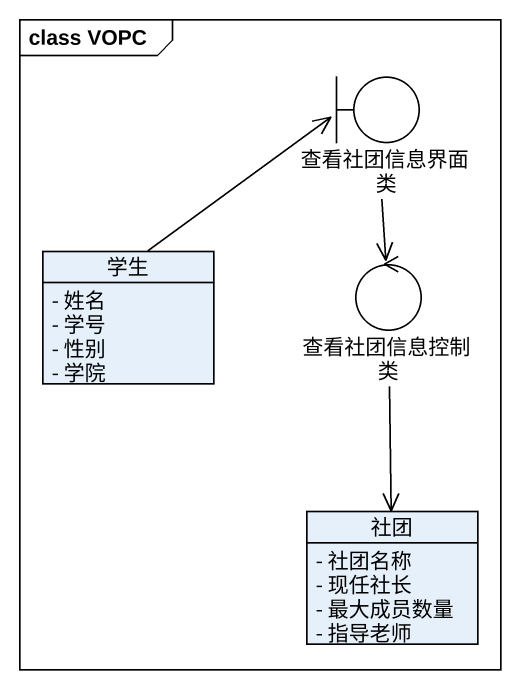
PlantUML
@startuml
mainframe class VOPC
allowmixing
hide circle
hide empty members
skinparam classAttributeIconSize 0
boundary 查看社团信息界面类
class 学生 {
  - 姓名
  - 学号
  - 性别
  - 学院
}
control 查看社团信息控制类
class 社团 {
  - 社团名称
  - 现任社长
  - 最大成员数量
  - 指导老师
}
查看社团信息界面类 --> 查看社团信息控制类
学生 -up-> 查看社团信息界面类
查看社团信息控制类 --> 社团
@enduml
